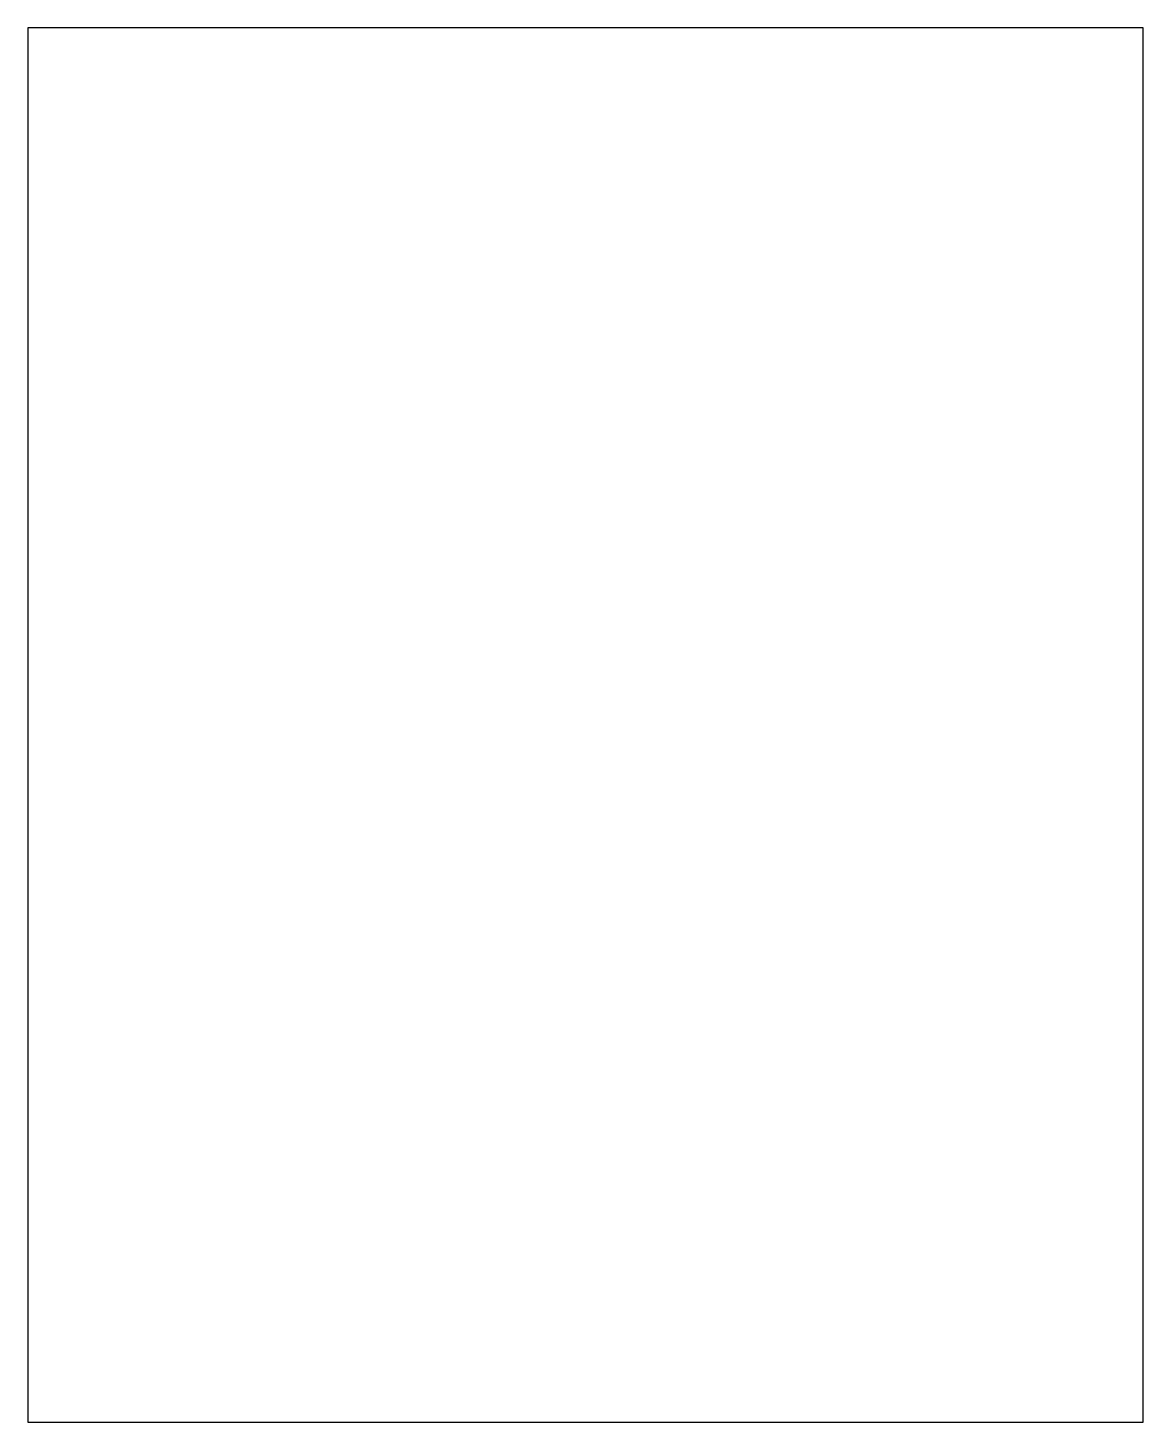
# Model space of a CAD drawing. Header units: inches. Extents: x 3.9 to 51.2, y 7.9 to 66.9.
import ezdxf

# ---------------------------------------------------------------- set-up
doc = ezdxf.new("R2010")
doc.units = ezdxf.units.IN

msp = doc.modelspace()

# ---------------------------------------------------------------- linework, layer by layer
at = {"layer": 'DOGRAMA'}
msp.add_lwpolyline([(3.937, 7.874), (51.181, 7.874), (51.181, 66.929), (3.937, 66.929)], close=True, dxfattribs=at)

doc.saveas('drawing.dxf')
